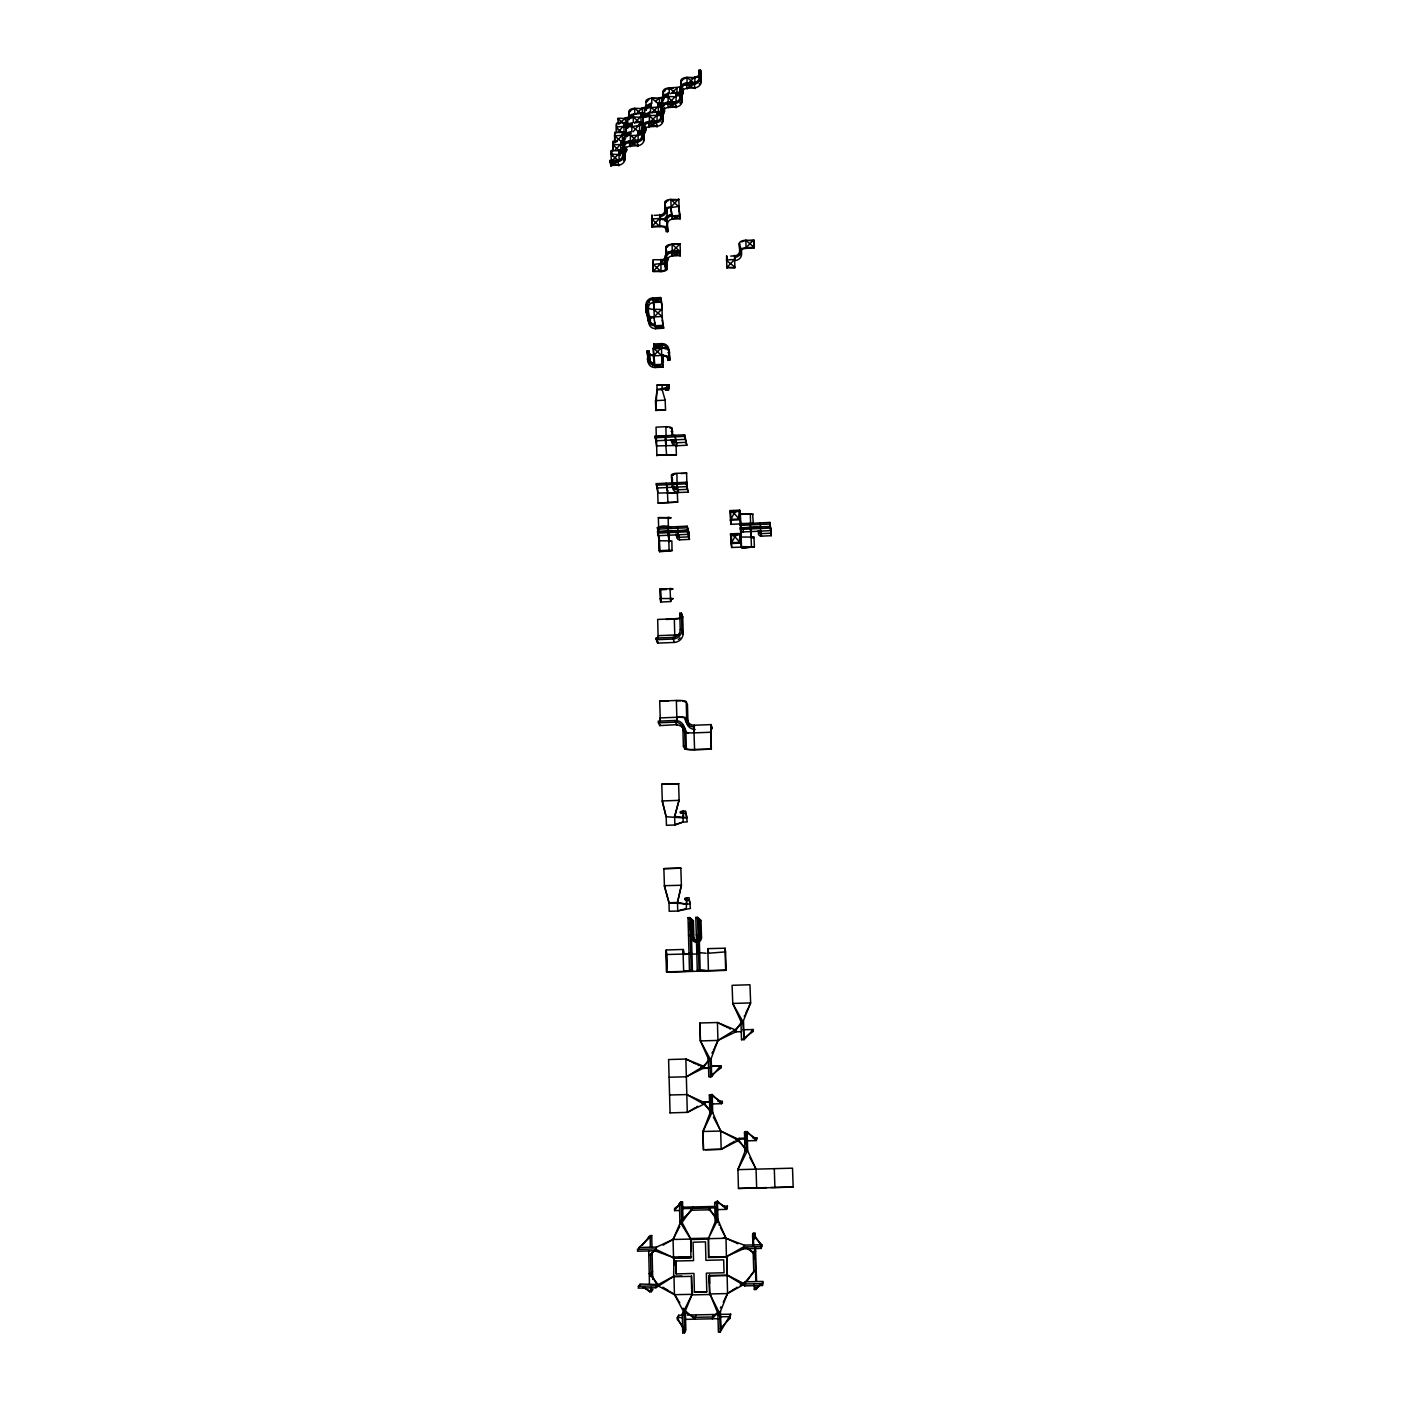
<?xml version="1.0" encoding="UTF-8"?>
<svg xmlns="http://www.w3.org/2000/svg" width="1403" height="1403" viewBox="0 0 1403 1403"><rect width="100%" height="100%" fill="white"/><g stroke="black" fill="none" stroke-linecap="round" stroke-linejoin="round"><path stroke-width="1.5" d="M622.371 135.319L622.809 133.776A6.454 5.963 -15.6 0 0 626.475 132.478M668.407 528.054L668.144 517.198L671.23 517.795L669.897 518.566M651.816 218.114L652.027 227.076L659.954 226.637A5.086 2.104 -1.3 0 1 665.46 228.461L667.039 228.373L666.846 220.92A5.086 4.753 -14.2 0 1 671.774 215.887L679.683 215.448L679.315 211.064M658.253 638.996L658.077 636.243M676.228 105.962L676.088 107.785L675.176 101.84A5.068 4.683 -13.5 0 0 680.104 96.842L680.508 93.317A6.629 6.103 -13.1 0 1 681.051 90.686M687.312 87.635L687.119 88.985L686.348 82.987L694.239 82.514A5.068 4.665 -12.8 0 0 699.15 77.533L698.922 70.238L700.5 70.15L701.254 81.286A6.612 3.227 -1.9 0 1 700.816 82.689M660.269 721.879L660.111 717.933M649.431 125.639L649.186 127.515L648.168 121.658L656.078 121.202A5.086 4.683 -14.3 0 0 661.006 116.203L661.497 112.573A6.647 6.121 -13.8 0 1 661.514 112.03A6.594 6.068 -14.2 0 1 657.393 113.661L657.042 115.572M682.104 90.669A6.577 6.05 -13.4 0 1 676.264 94.545L676.018 92.317L676.088 103.313C665.197 99.771 668.196 87.933 668.459 95.001A5.016 4.63 -13.8 0 0 663.724 98.719M676.965 721.791L676.369 700.465L659.691 701.132L660.269 718.967M658.077 639.066L658.095 636.524M741.415 248.261L741.626 253.873A6.682 6.278 -11.6 0 1 735.154 260.52L734.681 256.959L734.663 259.748M734.681 260.151L734.611 255.328L734.769 257.363A6.717 6.296 -11.6 0 0 741.258 250.699A5.121 2.052 -2.5 0 1 746.133 248.366L754.13 247.945L753.849 240.422L745.8 240.211A6.699 2.718 -2.5 0 0 739.399 243.28L740.03 253.961A5.103 4.788 -11.6 0 1 739.977 254.785M657.27 125.568L657.095 127.059L656.078 121.202M658.708 530.141L658.551 531.755M660.094 721.563L660.129 718.792M677.175 486.104L677.649 489.822L687.435 489.366L687.382 487.806M630.403 145.316L630.14 146.841L629.018 141.072L636.927 140.616A5.086 4.7 -15.1 0 0 641.872 135.6L643.451 135.512L643.275 128.129A5.086 4.7 -14.6 0 1 648.204 123.131L656.113 122.675A6.664 6.156 -14.3 0 0 662.584 116.098L662.391 108.75A5.086 4.683 -13.8 0 1 667.319 103.769L675.229 103.296A6.664 6.138 -13.5 0 0 681.683 96.754L681.472 89.424A5.068 4.665 -13.1 0 1 686.383 84.443L694.275 83.987A6.647 6.121 -12.8 0 0 700.728 77.446L701.026 74.026A6.612 3.262 -1.9 0 1 700.781 75.148M660.708 600.133L660.48 589.769L666.39 589.523M676.772 721.896L676.825 718.126M638.225 145.21L637.997 146.386L636.927 140.616M686.961 486.139L686.856 482.246L656.323 483.649L657.797 491.979M633.437 114.958L633.314 117.326M668.372 107.452L667.284 102.296L675.176 101.84M611.305 164.993L611.024 166.203L609.796 160.538L617.706 160.082A5.086 4.718 -16 0 0 622.669 155.049L623.353 151.243A6.647 6.156 -15.5 0 1 623.704 149.104M671.932 482.93L671.546 475.143A5.717 1.649 -1.5 0 1 676.79 473.249L686.698 473.249L680.841 473.53M658.13 641.802L657.867 643.258M661.97 359.624L663.093 367.095L655.026 367.498L653.307 348.102L661.427 347.681L661.778 356.011A5.209 1.806 -1.3 0 1 667.407 357.555L668.091 360.343L669.705 360.273L668.828 349.733A6.84 6.471 -15.8 0 0 661.865 343.595L653.763 344.016L654.57 348.575M619.144 164.87L618.898 165.764L617.706 160.082M670.02 251.996A6.699 2.683 -1.5 0 0 666.162 254.75L665.951 247.261A6.682 2.701 -1.5 0 1 672.072 244.21L680.034 243.771L672.072 244.21L680.367 251.926L680.034 243.771L672.283 251.716A6.699 2.683 -1.5 0 0 671.125 251.821M665.688 226.374L666.127 231.705L667.705 231.618L667.512 224.199A5.068 4.735 -14.2 0 1 672.423 219.184L679.683 215.448L679.227 209.731M649.905 362.553A5.191 4.91 -16.3 0 1 649.694 361.272L649.501 353.591L648.747 350.75L647.134 350.838L648.081 361.36A6.805 2.368 -1.3 0 0 648.975 362.325M667.056 207.714L667.214 213.256A6.629 6.191 -14.7 0 1 662.479 219.517M665.443 205.943L665.636 213.344L664.776 202.611A6.664 2.841 -1.4 0 1 670.844 199.401L678.894 199.629L672.966 199.963M650.255 316.885L650.396 322.55A5.103 4.823 -15.8 0 0 650.501 323.374M672.37 256.03L671.336 251.295L679.368 250.856L680.122 254.469M660.076 724.807L659.726 725.614L676.737 724.649M664.759 91.3L663.216 91.405L663.637 96.825L663.216 91.405A6.506 3.139 -1.4 0 1 669.161 87.88L676.895 87.424A4.981 2.42 -1.6 0 0 681.174 85.758M671.493 589.628L673.124 588.944L670.003 588.401L670.669 601.536L671.563 598.853M752.674 514.603L753.323 524.003M753.586 523.67L740.696 523.459L740.381 513.901L753.236 514.042M658.481 530.071C656.85 522.232 677.035 528.159 669.722 527.616M655.85 410.465L655.464 400.644L665.162 400.171L665.548 409.992L655.85 410.465L657.113 384.983L669.108 384.878L657.113 384.983M754.393 546.837L753.972 537.051L741.152 537.033L741.468 546.644L754.393 546.837L741.749 548.082L752.604 547.03M670.581 601.554L660.725 602.045L660.48 589.769M665.408 389.841L668.529 390.262L669.143 387.07L657.218 389.648L655.622 401.17M668.266 94.422L668.161 97.245A5.016 2.403 -1.4 0 0 666.478 97.491M666.25 951.778L666.127 954.286M686.804 485.07L686.856 482.544M661.76 784.189L678.701 783.786L661.76 784.189L662.321 801.166L666.197 816.844L666.425 825.297L674.896 824.999L674.597 816.441L687.102 817.686L685.769 813.231L683.629 813.284L682.98 822.088L674.825 824.911L682.945 822.035L687.224 821.93L685.699 811.074L683.559 811.162L682.858 817.844L666.127 816.739L662.181 800.973L679.017 800.341L674.668 816.528L679.017 800.341M623.651 160.714A6.664 2.999 -0.6 0 0 625.089 158.521L624.089 147.561A5.086 4.718 -15.5 0 1 629.035 142.545L636.962 142.089A6.682 6.173 -15.1 0 0 643.451 135.512L643.275 128.129L641.68 128.234L641.872 135.6M658.428 104.313L658.305 107.119A6.559 3.122 -1.2 0 0 661.479 106.523M710.988 726.193L710.847 731.629M725.228 948.2L708.077 948.638M659.112 535.981L659.656 551.73L672.037 550.678L671.862 540.927L658.901 540.734L659.287 550.713L670.318 550.414M694.292 726.842L694.117 733.155L694.239 725.158L694.432 726.894A9.19 9.049 -23.9 0 1 685.015 718.178A7.506 1.245 -1.5 0 0 676.947 717.249L660.252 717.915M677.474 902.392L686.067 904.286L686.926 897.797L689.066 897.727L690.451 908.442L677.684 910.985L686.19 908.583L686.979 899.937L689.136 899.884L690.329 904.146L668.968 902.69L664.285 885.696L681.402 885.258L677.526 902.462L669.038 902.743L664.426 885.837L663.865 868.65L680.823 868.054L681.402 885.258L677.474 902.392L677.754 911.038L669.178 911.266L669.038 902.743M737.943 1169.523L738.452 1188.446L793.169 1187.113L792.52 1168.173L737.855 1169.646L747.694 1150.092L747.08 1131.52L744.484 1132.431L745.081 1151.179L737.855 1169.646M710.181 1294.32L717.862 1313.454L718.406 1332.149L720.195 1332.113L719.651 1313.418L709.813 1293.952L709.304 1275.45L726.982 1275.081L744.66 1285.867L762.478 1285.481L763.039 1281.43L745.396 1281.816L743.45 1283.079M762.478 1285.481L762.495 1282.079M680.174 254.434L680.262 251.698M756.112 1289.497L756.778 1287.305L755.042 1287.34L754.358 1289.532L756.112 1289.497L760.426 1284.482M669.143 387.07L668.512 389.087L665.425 389.876M745.256 1284.201L744.66 1285.867L745.396 1281.816L756.199 1269.206M726.526 1256.457L743.485 1248.828L761.25 1248.424L761.811 1244.724L752.587 1234.973L753.288 1233.255L755.024 1233.219L755.147 1237.218M632.069 123.832L631.788 126.586A4.981 2.315 -0.8 0 0 629.737 126.919M761.18 1246.583L761.811 1244.724L744.221 1245.127L725.895 1238.27L708.269 1238.674L708.778 1257.035L726.438 1256.65L743.432 1246.969L761.18 1246.583L761.25 1248.424M754.042 537.314L751.587 538.05M683.279 949.463L666.25 949.971M747.466 1248.004L753.183 1253.107L754.919 1253.054L755.603 1251.178M720.423 1328.466L729.841 1318.469L730.682 1314.173L687.312 1315.067M653.096 261.379L653.114 270.183M730.682 1314.173L720.195 1332.113M724.965 1026.312L717.424 1022.489L717.95 1040.412L711.163 1058.546L711.672 1076.504L708.813 1076.89L708.287 1058.774L700.483 1040.921L699.851 1022.997L717.529 1022.506L735.733 1030.083L735.803 1031.854L718.055 1040.412L700.36 1040.921L699.974 1023.015M738.644 1140.429L721.195 1149.355L703.412 1149.811L703.008 1131.414L709.865 1113.351L709.339 1095.094L712.198 1094.533L721.423 1103.687L722.387 1103.126L722.335 1101.355L718.003 1101.46M774.912 1187.569L774.298 1168.629M732.647 1290.094L727.631 1293.338L719.651 1313.418L717.862 1313.454L718.389 1312.208M755.024 1233.219L754.463 1238.972M692.117 1294.39L684.033 1314.137L684.524 1332.815L682.735 1332.85L682.261 1314.173L692.117 1294.32L691.626 1275.836M691.135 1257.421L673.528 1257.807L673.072 1239.48L681.42 1219.979M743.888 1247.881L743.485 1248.828L744.502 1245.373M713.32 1314.541L712.321 1318.82L717.652 1312.471M711.97 1053.215L712.777 1051.496M713.461 1050.093L714.127 1048.672M714.811 1047.252L716.161 1044.393M716.302 1044.113L718.055 1040.412M744.239 1016.298L744.8 1015.141M745.642 1013.387L746.887 1010.791M747.168 1010.195L748.132 1008.178M748.553 1007.301L750.64 1002.935L749.956 984.766L732.103 985.309L732.752 1003.478L740.924 1021.331L741.503 1039.693L743.309 1038.886M691.521 1256.842L673.949 1257.228L673.633 1276.748L691.311 1276.362L691.802 1294.881L709.55 1294.513L710.146 1293.25M709.813 1293.952L727.543 1293.566L726.719 1256.053L726.754 1275.608L709.024 1275.993L709.55 1294.513M695.976 1314.892L694.818 1319.171L684.19 1309.788M720.388 1307.964L720.932 1306.859M723.264 1302.177L724.351 1299.967M724.632 1299.424L725.719 1297.214M726 1296.653L727.631 1293.338M706.796 1291.795L694.397 1292.058L706.796 1291.795L706.34 1273.17L724.053 1272.784L723.667 1259.859L705.919 1260.35L705.463 1241.848L693.064 1242.216L693.556 1260.613L675.878 1260.999L676.211 1273.924L693.959 1273.433L694.397 1292.058M684.524 1332.815L685.857 1330.184L685.365 1311.665L683.612 1311.7L682.261 1314.173L684.033 1314.137L685.365 1311.665M691.276 1257.228L673.668 1257.614L655.026 1250.792L637.383 1251.195L639.084 1247.477L656.569 1247.092L673.072 1239.48L675.509 1234.78M675.983 1233.868L676.895 1232.062M677.351 1231.168L678.28 1229.361M678.736 1228.467L679.806 1226.362M681.016 1223.977L693.082 1206.948M682.735 1332.85L684.085 1330.219M756.673 1188.008L756.042 1169.19L747.097 1149.531M709.024 1275.993L709.637 1274.818L709.637 1283.447M730.893 519.391L734.085 513.393L730.63 511.358L730.893 519.391L739.188 519.005L738.907 510.99L730.63 511.358M726.438 1256.65L725.982 1238.095L723.229 1232.799M731.647 542.715L734.856 536.788L731.384 534.648L731.647 542.715L739.96 542.33L739.697 534.28L731.384 534.648M691.802 1294.881L692.503 1293.636M682.98 1315.155L678.649 1315.242L677.281 1317.698L677.333 1319.521L682.507 1325.993M726.193 1257.141L708.497 1257.526L709.111 1256.457M756.042 1169.19L754.183 1165.507M717.617 1313.138L712.268 1316.979L694.766 1317.329L683.612 1311.7L674.317 1294.285M708.497 1257.526L708.603 1238.148L691.03 1238.533L690.82 1257.912L673.177 1258.298M717.898 1209.596L726.561 1209.404L727.438 1206.124L723.141 1206.229M738.452 1188.446L766.862 1187.622M715.881 1207.211L716.231 1219.312L708.375 1238.498L717.985 1219.277L717.459 1201.126L714.653 1202.617L715.197 1220.926L716.951 1220.891L716.424 1202.581L717.459 1201.126L726.561 1209.404L727.438 1206.124M669.178 1077.223L686.348 1076.785L702.938 1068.42L709.199 1058.897M677.895 533.824L678.947 537.314L688.768 536.875L688.733 535.28M741.643 1031.696L734.926 1031.801L741.538 1021.822M611.006 164.502L609.796 160.538M676.211 1273.924L675.965 1260.911M673.633 1276.748L674.405 1275.573M747.799 1280.15L748.448 1279.185M748.711 1278.799L753.762 1271.293L753.183 1253.107M657.463 1285.516L655.885 1287.744L638.19 1288.112L639.873 1284.061L658.744 1284.517M710.304 1208.316L709.216 1209.807L691.907 1210.21L682.595 1218.874M649.624 1291.742L651.238 1289.532L652.956 1289.48L651.36 1291.707L649.624 1291.742L643.854 1287.2M653.921 1250.739L650.536 1255.369L651.027 1276.537M655.902 1248.004L656.569 1247.092L655.026 1250.792M716.196 1217.33L709.216 1209.807L710.251 1206.545M616.619 124.849L616.548 132.934M746.308 1140.849L756.235 1140.586L756.866 1137.851L752.92 1137.956M681.823 1276.046L673.984 1276.221L655.885 1287.744L657.411 1283.692L649.221 1273.556L650.957 1273.503L652.553 1271.451M642.328 1245.162L650.01 1235.622L651.729 1235.569L651.992 1247.513M745.887 1150.144L745.081 1151.179L746.905 1151.126L746.291 1132.379L747.08 1131.52L756.235 1140.586L756.866 1137.851M682.998 1220.084L679.894 1221.75L679.438 1203.458L680.788 1202.003L682.542 1201.968L682.998 1220.084L679.894 1221.75L690.662 1239.077L690.977 1251.301M745.73 1036.905L753.341 1031.345L753.271 1029.556L744.116 1039.641L741.503 1039.693M651.729 1235.569L639.084 1247.477M690.785 1238.902L681.665 1221.715L681.192 1203.423L682.542 1201.968L674.545 1208.825L674.597 1210.631L678.929 1210.526M738.785 1140.586L720.651 1131.028L702.903 1131.502L703.517 1149.706M674.545 1208.825L675.93 1207.352L674.597 1210.631L680.788 1202.003L680.876 1205.019M745.624 1148.11L738.364 1141.06L739.153 1138.324L745.046 1138.166M726.842 267.499L734.593 259.52L734.926 267.692L726.842 267.499L734.926 267.692M730.735 256.083L734.716 255.855A5.121 4.805 -11.6 0 0 739.662 250.786A6.717 2.701 -2.5 0 1 746.063 247.735L753.797 239.773L754.13 247.945M665.583 348.733A5.191 4.91 -15.8 0 0 662.602 347.997L653.798 345.559L661.9 345.138A5.209 4.928 -15.8 0 1 667.214 349.821L668.828 349.733L669.038 357.467A6.84 2.385 -1.3 0 0 661.637 355.45L653.307 348.102L653.5 355.853L661.427 347.681A6.84 2.403 -1.3 0 1 668.828 349.733L669.705 360.273L669.512 352.574A6.805 6.436 -15.8 0 0 668.512 349.382M661.9 307.099L662.093 308.906L654.166 316.903L654.359 318.814M617.653 132.741L624.423 124.92A6.384 5.893 -15.5 0 0 628.035 123.639M636.068 114.117L642.241 107.873A4.893 2.332 -0.9 0 0 646.011 106.663M634.577 122.868L640.838 116.537A4.946 2.332 -0.9 0 0 644.643 115.327M655.657 101.542L659.392 97.754A4.928 2.385 -1.2 0 0 663.882 95.106M614.216 150.893L620.564 144.474A5.016 2.297 -0.6 0 0 625.001 141.913A6.577 6.086 -15.4 0 1 625.019 141.387M633.069 131.812L639.908 123.815A6.524 6.015 -14.9 0 0 643.135 122.815M651.869 112.784L658.165 106.382A4.998 2.385 -1.2 0 0 662.707 103.734A6.559 6.05 -13.8 0 1 662.882 102.156M670.616 93.791L677.018 88.161M612.445 160.293L618.863 153.804A5.068 2.297 -0.6 0 0 623.353 151.243L624.931 151.138A5.068 4.7 -15.5 0 1 629.859 146.14L636.962 142.089M631.508 140.966L637.909 134.495A5.068 2.35 -0.9 0 0 641.82 133.267M688.435 83.303L694.783 76.867A5.033 2.473 -1.9 0 0 699.378 74.762M619.319 123.973L625.44 117.799A4.84 2.28 -0.6 0 0 629.158 116.607M729.683 1144.111L721.195 1149.355L720.651 1131.028L712.724 1112.632L712.198 1094.533L709.339 1095.094M741.486 1023.471L734.874 1029.995L717.95 1040.412M742.853 1022.121L750.64 1002.935L732.664 1003.443L742.731 1021.279L744.116 1039.641L743.537 1021.454L741.749 1021.507M707.778 1061.861L702.885 1066.648L686.488 1076.75M708.305 1061.352L709.199 1060.458M710.637 1059.055L708.287 1058.774L709.409 1058.599M654.394 1250.757L648.817 1255.422L652.132 1253.493L652.728 1279.466M710.584 1076.013L713.04 1073.979M713.355 1073.716L721.335 1067.683L721.282 1065.929L710.497 1066.227M720.651 1131.028L738.294 1139.218L746.238 1139.008M720.388 1311.139L721.195 1329.483M761.461 1284.464L754.358 1289.532L754.165 1283.447M703.008 1131.414L711.637 1113.298L710.444 1094.586L710.619 1100.618M733.208 1289.725L734.874 1288.655M735.979 1287.919L737.084 1287.2M740.135 1285.218L741.24 1284.499M730.244 1143.778L731.91 1142.744M733.032 1142.06L734.137 1141.376M735.803 1140.358L739.153 1138.324L739.206 1140.13M710.953 1112.684L709.865 1113.351L712.724 1112.632L712.04 1111.965M704.025 1066.403L702.885 1066.648L702.938 1068.42L704.078 1068.174L704.025 1066.403L685.874 1059.055L687.295 1112.404L690.469 1110.527M691.013 1110.194L692.942 1109.036M693.766 1108.545L695.151 1107.721M696.519 1106.897L697.624 1106.248M702.289 1103.459L705.025 1101.811L711.514 1101.636M679.227 96.158A6.629 3.192 -1.5 0 0 682.068 93.229A5.051 4.647 -13.1 0 1 686.979 88.266L694.275 83.987L694.239 82.514M662.865 113.573A6.629 3.139 -1.2 0 0 663.075 112.486A5.068 4.665 -13.8 0 1 667.986 107.505L675.229 103.296M663.075 1245.162L664.373 1244.408M665.408 1243.812L667.232 1242.76M668.003 1242.304L669.827 1241.252M670.353 1240.954L673.212 1239.287M656.113 122.675L648.94 126.796A5.068 4.683 -14.6 0 0 644.03 131.794A6.647 3.069 -0.9 0 1 643.188 133.601M610.691 164.063L610.726 165.536L617.741 161.573A6.682 6.191 -16 0 0 624.247 154.961L624.089 147.561L622.511 147.666L623.511 158.609L622.511 147.666A6.682 6.191 -15.5 0 1 629.018 141.072M712.671 1103.933L721.423 1103.687L722.335 1101.355M727.543 1293.566L744.046 1284.429M674.124 1276.011L655.832 1285.885L638.137 1286.27M657.218 389.648L662.146 389.666L669.161 387.193L669.073 384.738M687.295 1112.404L705.078 1103.582L703.955 1104.161L686.821 1094.568L669.634 1094.989M752.271 537.437L751.289 537.63M669.441 518.11L668.494 518.286M686.821 1094.568L703.903 1102.372L705.025 1101.811M662.339 317.955L662.181 316.482L654.166 316.903A5.156 1.912 -1.2 0 1 648.554 315.272L648.361 307.66A5.156 4.858 -15.8 0 1 653.377 302.522L660.708 299.067L660.655 297.541L652.605 297.962A6.805 6.401 -15.8 0 0 645.994 304.749L646.187 312.395L648.817 322.62A6.699 6.331 -15.8 0 0 655.657 328.635L663.601 328.232L663.566 326.706M670.301 550.713L659.498 551.326M690.241 953.409L691.96 953.356L688.978 952.655M654.464 320.621L655.657 328.635L662.918 325.338L662.426 319.761M690.539 1061.334L686.014 1059.037L668.6 1059.546L670.073 1112.807M661.865 343.595L661.9 345.138L654.535 348.4L662.672 348.382M662.356 362.763L662.391 364.306L655.026 367.498A6.805 6.454 -16.3 0 1 648.081 361.36L647.765 357.853M734.839 535.981L739.697 534.28M734.067 512.586L738.907 510.99M692.433 970.841L685.348 971.297M684.822 898.394L686.926 897.797L684.857 899.481L686.996 899.954L684.839 899.463M689.294 918.719L691.013 918.667L692.433 970.788L685.629 971.279M721.282 1065.929L711.584 1066.403M689.399 953.619L684.874 953.917M689.68 953.742L683.594 954.058M672.318 93.317L676.228 93.089A5.016 4.612 -13.4 0 0 681.086 88.161L680.876 80.936A6.577 3.209 -1.8 0 1 686.944 77.34L694.888 77.639A6.612 3.262 -1.9 0 0 698.115 77.007M690.977 77.866L694.888 77.639M686.979 88.266L694.836 87.793A6.629 6.103 -12.8 0 0 701.254 81.286L700.728 77.446L699.15 77.533L698.922 70.238L699.308 75.815M670.88 599.379L673.37 598.572L660.357 598.52M666.863 89.09A4.963 2.403 -1.4 0 1 669.284 88.635L673.159 88.407M667.986 107.505L675.86 107.049A6.629 6.121 -13.5 0 0 682.279 100.525L681.683 96.754L680.104 96.842L679.894 89.529L681.472 89.424L682.279 100.525A6.629 3.174 -1.5 0 1 681.069 102.629M646.081 108.224A6.454 3.069 -1.1 0 0 646.081 108.75L645.906 101.647A6.436 3.087 -1.1 0 1 651.729 98.21L659.533 98.491A6.471 3.122 -1.2 0 0 661.69 98.175M659.533 98.491L651.729 98.21L659.585 104.874L659.392 97.754M663.584 99.929L662.023 100.016L662.181 105.453M645.906 101.647L647.432 101.56A4.91 2.35 -1.1 0 1 647.484 100.946M680.718 100.613L682.279 100.525L682.068 93.229L680.508 93.317A5.051 2.438 -1.5 0 1 675.878 96.035L668.231 103.769L668.038 96.491L676 96.772M629.123 118.729L628.965 111.696A6.384 3.016 -0.8 0 1 634.665 108.312L642.381 108.592A6.419 3.052 -0.9 0 0 645.924 107.838M648.905 125.341L648.94 126.796L656.814 126.34A6.647 6.138 -14.3 0 0 663.268 119.799L662.584 116.098L661.006 116.203L660.813 108.855L662.391 108.75L663.268 119.799A6.647 3.122 -1.2 0 1 662.9 121.149M644.538 114.011A6.454 5.945 -14.8 0 1 641.346 115.011L640.978 117.256L633.174 116.993A6.454 3.034 -0.8 0 0 627.404 120.377L627.562 127.498L627.404 120.377A6.454 5.945 -15.1 0 1 633.682 114.029L641.311 113.59A4.91 4.525 -14.8 0 0 644.731 112.047M643.258 124.621L643.135 119.167A6.594 3.104 -1.1 0 1 649.08 115.695L656.92 115.239A5.051 2.385 -1.2 0 0 661.497 112.573L660.813 108.855A6.664 6.156 -13.8 0 1 667.284 102.296L670.125 103.401M629.088 117.747A6.349 2.999 -0.6 0 1 625.598 118.501L617.934 118.238L618.214 124.165M634.086 122.727L639.891 122.377A4.963 4.577 -14.9 0 0 643.346 120.833M616.373 132.233L616.268 126.919L623.844 126.48A4.893 2.28 -0.6 0 0 627.79 125.113M644.065 130.058L645.608 129.97L645.52 126.34M618.951 132.566L622.774 132.338A4.91 4.542 -15.6 0 0 626.492 130.497M622.809 133.776L622.494 131.654L622.213 135.372L614.707 142.983L614.549 135.828L622.213 135.372A4.946 2.297 -0.6 0 0 626.492 133.618M625.738 138.266L624.177 138.353L624.335 145.649L624.177 138.353A6.612 6.103 -15.4 0 1 630.596 131.847L630.228 142.264A6.612 3.016 -0.8 0 0 629.105 142.387M642.627 139.23L644.205 139.125L644.03 131.794M612.918 150.367L613.006 141.212L617.267 141.598M613.093 151.068L612.795 144.93L620.564 144.474L621.161 142.825A6.524 6.033 -15.7 0 0 624.861 141.51M643.275 128.129L644.205 139.125A6.647 6.156 -15.1 0 1 637.734 145.684L629.859 146.14L629.824 144.667M615.531 150.84L619.442 150.612A5.033 4.647 -15.8 0 0 623.721 148.034M611.305 160.468L611.006 154.242L619.021 154.505A6.647 3.016 -0.6 0 0 620.705 154.312M622.669 155.049L624.247 154.961M617.741 161.573L609.831 162.011L618.6 165.098A6.664 6.173 -16 0 0 625.089 158.521L624.931 151.138A6.647 3.016 -0.6 0 1 623.107 153.576M610.726 165.536L618.6 165.098M654.114 215.378L660.041 215.045A5.068 4.735 -14.7 0 0 664.969 210.012L664.776 202.611L666.355 202.523M679.227 211.081L678.982 206.399L671.178 207.504A5.068 2.157 -1.4 0 0 666.548 209.924L664.969 210.012A6.664 2.824 -1.4 0 1 671.055 206.837L678.771 198.963L679.105 207.065L670.844 199.401L671.213 208.363M652.027 227.076L651.693 218.956L659.62 218.517A6.664 2.788 -1.3 0 1 666.846 220.92L667.705 231.618L666.846 220.92L665.268 221.008A5.086 2.122 -1.3 0 0 664.373 219.99M671.371 211.064L672.423 219.184L680.297 218.745L680.245 217.272M667.039 228.373A6.664 2.753 -1.3 0 0 659.813 225.988L651.869 226.409L659.62 218.517L659.813 214.449L660.76 219.833M749.868 240.632L753.849 240.422M666.162 254.75L665.951 247.261L667.547 247.174M746.063 247.735L754.06 247.296L745.8 240.211L746.133 248.366M665.741 256.802A5.103 4.77 -15 0 1 661.199 259.818L653.026 259.713L652.816 261.484L653.009 271.445L660.988 271.025A5.138 2.017 -1.3 0 0 665.653 268.745L664.776 258.012L666.372 257.924A5.156 4.84 -14.5 0 1 671.388 252.803L679.403 252.365L680.262 256.048L680.245 251.277L672.283 251.716L672.072 244.21M741.258 250.699L739.662 250.786L739.399 243.28L740.03 253.961L739.767 246.49M679.999 254.066L680.034 255.574L672.037 255.995A5.138 4.823 -14.5 0 0 667.056 261.098A6.734 2.683 -1.3 0 1 665.496 263.08M666.828 257.906L668.407 257.819A6.664 6.243 -15 0 1 665.724 263.098M652.974 264.536L660.795 263.483A5.138 2.034 -1.3 0 0 665.46 261.186L667.056 261.098L667.249 268.657A6.752 2.648 -1.3 0 1 661.129 271.638L653.009 271.445L660.795 263.483L660.971 259.292L661.935 264.448A6.664 6.243 -15 0 0 664.198 263.939M734.593 259.52L726.596 259.941L726.929 268.131M671.336 251.295A6.769 6.349 -14.5 0 0 664.776 258.012L665.653 268.745L667.249 268.657L666.372 257.924L667.249 268.657M661.953 308.011L662.111 309.467L653.973 309.291A5.156 1.929 -1.2 0 1 648.361 307.66L646.765 307.748L646.187 312.395L647.8 312.308L647.607 304.661L648.554 315.272L646.958 315.359L645.994 304.749L647.607 304.661A5.174 4.875 -15.8 0 1 652.641 299.488L660.708 299.067L661.725 304.469M652.605 297.962L653.377 302.522L661.409 302.101L660.655 297.541M653.956 308.87L654.307 317.499A5.138 1.894 -1.2 0 0 649.659 319.638L648.063 319.709L647.976 315.921M653.447 348.681L661.567 348.26A5.209 1.841 -1.3 0 1 665.373 348.61M667.898 352.644L669.512 352.574M653.5 355.853L661.637 355.45L661.83 357.362M654.254 363.167A5.209 4.928 -16.3 0 1 648.94 358.484L647.309 358.572A6.84 6.471 -16.3 0 0 654.289 364.727L663.093 367.095L661.935 359.186M667.407 357.555L669.038 357.467M662.391 364.306L654.289 364.727L653.78 359.15M655.71 409.957L665.548 409.992M667.144 436.052A5.7 1.754 -1.4 0 0 666.022 436.07L656.271 436.526L656.043 427.178L665.776 426.705A5.7 1.789 -1.4 0 1 671.932 428.196L672.809 434.912M671.09 431.265L672.703 431.195M656.657 446.4L655.131 436.21L684.594 434.79L686.821 445.26L676.912 445.733A5.665 5.419 -16 0 1 675.597 445.593M655.166 437.771L684.629 436.368L686.821 445.26M671.143 439.841L672.966 440.489M671.125 439.876A5.7 5.437 -16 0 0 676.141 442.804L686.102 442.331L686.049 440.77M656.516 445.908L676.158 445.47M670.599 599.011L670.266 598.239M676.404 454.87L656.744 455.309L676.404 454.87L676.018 444.979M673.177 475.073L671.546 475.143L671.756 482.702M656.358 485.228L685.962 483.842L685.927 482.264L688.154 492.102L678.421 492.541A5.682 5.472 -16.6 0 1 672.598 487.332L672.405 486.648M687.435 489.366L686.698 486.631L657.235 487.998L656.323 483.649M677.298 492.172L677.702 502.116L658.077 503.028L657.709 493.084L677.439 492.628L667.635 493.084L667.512 490.401M741.293 534.631L739.714 510.148L729.77 510.604L730.91 524.336L770.072 522.425L770.282 528.054L740.363 529.405L740.31 527.809L770.212 526.458L771.212 535.7L761.373 536.156A2.876 2.771 -10.3 0 1 758.567 532.491M734.4 511.464L734.663 513.13M734.085 513.393L739.188 519.005M658.708 527.826L658.323 517.654L669.459 517.777M668.284 517.637L658.323 517.654M740.451 514.34L751.447 514.024M738.557 515.638L740.205 515.55L739.96 514.182L740.328 518.759M730.086 520.215L740.047 519.776L740.731 525.704L740.696 523.459M658.393 531.842L657.411 527.528L687.154 526.195L689.364 535.42L687.154 526.195M657.463 529.141L687.207 527.791M771.212 535.7L770.124 524.038L740.223 525.388L740.17 523.793L740.714 528.107L740.819 525.739L740.696 527.984L760.514 527.09L760.093 522.881M658.831 539.12L657.516 531.544L687.277 530.194L689.487 539.383L679.701 539.822A2.859 2.771 -17.5 0 1 676.947 536.174M766.476 526.809L770.44 526.634M657.551 533.158L687.312 531.807L689.487 539.383M752.587 546.732L731.664 547.486L730.542 533.877L740.503 533.438L741.222 537.454M734.839 534.929L735.435 536.525L735.172 534.929M758.041 530.965A2.876 2.788 -10.4 0 0 761.022 533.631L770.896 533.193L770.843 531.597M734.856 536.788L739.96 542.33M739.346 538.84L740.994 538.77L740.749 537.454L741.1 541.979L739.451 542.049M730.84 543.557L740.819 543.101L741.556 547.047M660.497 598.888L660.111 588.839L670.143 588.786M666.197 588.962L660.111 588.839M657.761 643.293L656.095 638.102L672.879 637.4A7.576 7.383 -21.2 0 0 680.227 629.666L679.789 613.234L681.455 613.164L682.735 616.759L683.191 633.069A9.19 1.912 -1.5 0 1 682.507 633.963M679.736 634.314A7.506 1.561 -1.5 0 1 674.633 634.98L658.077 635.682L657.674 619.442L674.212 618.741A7.506 1.631 -1.5 0 0 681.069 616.829L679.789 613.234M666.074 619.442L674.334 619.091A9.172 1.982 -1.5 0 0 679.806 618.442M680.227 629.666L681.911 629.596L683.191 633.069A9.19 8.962 -21.2 0 1 674.264 642.434L657.621 643.118L656.095 638.102M656.13 639.733L672.914 639.049A9.26 9.032 -21.2 0 0 681.911 629.596L681.455 613.164M668.179 701.097L659.691 701.132M685.05 954.005L665.987 954.531L666.425 971.893L683.682 971.42L683.086 953.742M668.389 526.739L669.722 527.3M668.722 539.331L669.143 550.274M668.74 539.804L670.073 540.839M710.847 731.928L711.005 724.509L712.128 728.876L711.058 724.597L694.38 725.246A7.524 7.401 -23.9 0 1 686.681 718.126L685.015 718.178L686.26 720.879A9.102 8.962 -23.9 0 0 695.239 729.525M658.182 722.826L675.106 722.177A7.646 7.541 -28.1 0 1 682.928 729.42L683.384 746.256L684.664 748.764A9.295 1.385 -1.6 0 0 694.59 749.763L711.356 749.132L694.467 749.518A7.611 1.14 -1.6 0 1 686.348 748.693L685.892 732.015L684.629 729.367A9.347 9.207 -28.1 0 0 675.071 720.493L658.147 721.16L659.673 725.526L659.656 723.913M686.26 720.879L687.908 720.809A7.453 7.331 -23.9 0 0 689.101 724.614M682.472 725.176A9.277 9.137 -28.2 0 1 685.892 732.015A7.594 1.193 -1.6 0 0 693.994 732.892L710.76 732.243L711.356 749.132M683.384 746.256L685.085 746.186L686.348 748.693L684.664 748.764M685.857 971.332L683.857 971.35M685.506 971.35L684.155 971.332M670.406 598.45L671.563 598.555M680.35 812.74L683.629 813.284M682.823 817.791L687.084 817.633M680.946 868.211L663.865 868.65M690.714 970.841L689.469 970.245L688.031 917.667L689.767 917.597L693.433 920.719L693.906 937.748A2.981 2.946 -80.7 0 0 696.625 940.641M708.164 970.648L697.273 969.999L695.818 917.404L697.537 917.352L701.009 920.473L701.5 937.502A4.7 4.647 -80.7 0 1 697.94 942.22M690.539 919.754L692.223 919.702L692.696 936.871A3.016 2.981 -80.3 0 0 696.537 939.659M698.168 919.509L699.869 919.456L700.36 936.625A4.735 4.683 -80.3 0 1 697.922 940.922M693.433 920.719L691.749 920.789L688.031 917.667M699.325 920.526L701.009 920.473M696.309 934.872L701.5 937.502M699.203 935.731L697.484 935.783L700.36 936.625M692.696 936.871L690.995 936.923A4.735 4.683 -80.3 0 0 696.537 941.431M683.208 953.444L683.419 951.269L683.805 954.391L698.22 953.935M689.469 970.245L692.433 970.788M697.273 969.999L705.428 970.648M698.466 970.595L700.185 970.543L698.712 918.404M707.919 952.953L708.427 970.578L725.702 970.104L725.07 952.163M666.372 951.813L667.074 972.156L726.123 970.367L725.579 952.567M742.731 1029.767L753.271 1029.556M708.392 1068.051L703.517 1067.893M702.938 1068.42L709.462 1068.244M709.918 1076.557L711.672 1076.504L720.3 1066.157L720.353 1067.946M710.655 1110.632L703.955 1104.161L703.903 1102.372L710.444 1102.197M669.933 1112.877L687.417 1112.351M744.484 1132.431L746.291 1132.379M705.499 1149.653L721.3 1149.25M770.913 1187.534L793.204 1186.991M679.438 1203.458L681.192 1203.423M714.653 1202.617L716.424 1202.581M682.367 1207.194L714.548 1206.44M683.191 1208.632L715.67 1207.86M648.396 1237.341L650.133 1237.306L650.361 1247.355M723.054 1238.165L725.982 1238.095L734.856 1242.392M673.072 1239.48L690.662 1239.077M690.346 1239.515L707.989 1239.13M637.348 1249.354L654.973 1248.951L673.528 1257.807M753.762 1271.293L755.515 1271.258M762.408 1283.622L744.607 1284.008L727.087 1274.871M706.112 953.251L696.782 952.409L697.975 953.163L697.729 944.482M657.989 1285.814L674.44 1294.688L692.117 1294.32M681.648 1317.592L677.281 1317.698L683.98 1330.009M721.019 1316.803L729.788 1316.628L729.841 1318.469M686.067 1319.346L718.88 1318.68M700.36 1040.921L710.058 1058.721L710.584 1076.838M751.306 536.998L752.254 537.139M735.733 1030.083L734.926 1031.801M683.647 813.302L681.42 812.723L681.384 811.653L683.559 811.162L680.315 811.688L680.35 812.758M652.641 299.488L661.409 302.101M671.388 252.803L680.034 255.574M629.035 142.545L637.734 145.684M648.204 123.131L656.814 126.34L656.779 124.885M651.045 122.727L648.168 121.658A6.682 6.173 -14.6 0 0 641.68 128.234M667.319 103.769L675.86 107.049L675.808 105.576M686.383 84.443L695.011 88.582M735.996 1242.953L737.715 1243.777M691.1 1061.615L693.363 1062.755M693.643 1062.895L696.186 1064.175M697.87 1065.035L699.01 1065.614M700.693 1066.455L701.833 1067.034M666.635 954.864L667.109 967.895M642.609 1287.27L651.36 1291.707L651.255 1287.147M726.105 1026.891L727.526 1027.627M728.964 1028.364L730.384 1029.083M734.365 1031.135L735.803 1031.854M746.133 1248.004L754.919 1253.054M717.582 1202.283L726.508 1207.597M663.023 1287.2L664.373 1288.042M665.443 1288.726L667.056 1289.725M667.582 1290.059L668.652 1290.742M669.74 1291.409L671.353 1292.426M672.16 1292.935L674.054 1294.11M749.395 1134.273L745.291 1131.572L745.677 1143.954M749.904 1134.606L756.182 1138.745M711.987 1095.62L721.352 1101.899M708.041 953.268L725.053 951.918M689.767 936.029L688.505 935.135L693.906 937.748M640.487 1284.552L639.908 1285.902M687.102 82.777L686.944 77.34L693.661 82.987M669.301 93.264L669.161 87.88L675.79 93.492M657.042 112.468L650.413 106.838L650.589 103.156L650.904 105.33A4.963 4.577 -14.4 0 0 646.345 108.627M645.117 117.08A5.033 4.63 -14.5 0 1 649.571 114.117L649.291 111.942L649.08 115.695L655.762 121.395M634.787 113.608L634.665 108.312L641.118 113.818M639.698 122.57L633.174 116.993L633.682 114.029M624.317 123.692L618.092 118.939M636.752 140.668L630.07 134.951A6.612 3.034 -0.8 0 0 624.177 138.353L624.668 143.79M627.772 121.991A4.858 4.49 -15.5 0 1 624.388 123.517C612.795 119.202 614.654 128.567 622.722 132.461M674.299 642.504L672.879 637.4M614.83 141.896L614.795 132.11L614.549 135.828L622.388 142.545L622.388 136.091M612.795 144.93L619.407 150.595M612.532 156.049L611.322 150.384L611.006 154.242L619.021 161.152L619.144 149.928L620.319 155.61M734.856 267.079L726.684 260.59L726.614 255.749L727.228 260.94L727.175 259.45M652.185 216.974L651.904 214.887L651.693 218.956L659.954 226.637M652.816 263.904L661.129 271.638M695.818 917.404L697.01 918.474M717.564 1218.821L725.895 1238.27M672.125 550.502L659.287 550.713M658.445 104.313L658.621 104.874A6.506 5.998 -14.1 0 0 662.76 103.226M682.893 1326.484L683.962 1327.834M738.294 1139.218L745.642 1149.794M703.903 1102.372L710.619 1112.193M760.935 1245.092L754.323 1234.938L752.587 1234.973L752.92 1245.04M761.163 1245.461L761.882 1246.548M709.164 1208.018L716.231 1219.312M674.58 1294.46L676.947 1298.231M677.123 1298.494L678.298 1300.388M678.806 1301.195L679.806 1302.808M683.191 1308.175L684.033 1309.525M749.868 1157.51L750.991 1159.58M751.306 1160.176L752.429 1162.245M752.745 1162.841L754.025 1165.209M650.957 1273.503L656.832 1284.394M713.39 1117.226L714.32 1118.928M714.776 1119.787L715.846 1121.786M716.302 1122.646L717.371 1124.645M717.67 1125.224L718.757 1127.223M719.055 1127.802L720.756 1130.958M717.599 1221.943L718.055 1222.82M718.967 1224.573L719.423 1225.45M720.476 1227.502L721.703 1229.852M721.861 1230.15L723.071 1232.5M668.231 531.351L667.319 527.09M684.208 732.068L682.928 729.42L684.629 729.367L685.085 746.186M694.59 749.763L693.994 732.892M682.612 701.009A7.506 1.298 -1.5 0 1 684.576 701.746L686.225 701.675L686.681 718.126L687.908 720.809L687.452 704.516L686.225 701.675A9.172 1.596 -1.5 0 0 676.369 700.465L676.509 700.763A7.506 1.298 -1.5 0 1 680.508 700.798M674.334 619.091L674.773 635.331A9.19 1.912 -1.5 0 0 678.193 635.033M660.673 601.94L660.357 598.66M657.516 531.544L658.708 535.858M657.411 527.528L658.34 531.702L687.944 530.369L687.891 528.756M658.077 503.028L677.702 502.116M668.652 538.208L667.425 531.088M686.663 485.087L686.698 486.631M667.881 502.572L667.495 492.628M679.701 539.822L677.351 530.65M678.07 530.808L677.246 526.634M666.741 387.316C667.284 393.384 666.548 387.702 666.671 385.001M667.39 490.401L666.179 483.176M655.131 436.21L656.043 440.77L685.365 439.367L685.33 437.789M662.076 389.403L665.162 400.171M666.653 455.326L664.952 435.737M677.053 483.298L676.912 473.723M666.267 445.452L666.25 440.314M677.14 445.733L674.773 435.263M686.856 482.246L686.576 472.793M662.023 385.018L662.146 389.666M621.161 142.825L620.845 140.686L620.687 149.928M653.763 344.016L654.499 346.857M647.502 310.677L646.765 307.748L646.958 315.359M650.904 105.33L650.554 107.189M611.006 154.242L611.62 151.068M663.373 362.395L663.163 354.713M661.9 345.138L662.602 347.997M654.114 309.888L662.181 316.482L662.374 318.849M626.001 136.652A5.033 4.647 -15.4 0 1 630.631 133.303L630.228 135.267M620.722 145.193L620.722 145.193A6.577 3.016 -0.6 0 0 623.423 144.755M662.882 323.812L663.601 328.232L654.938 325.742A6.734 6.349 -15.8 0 1 648.063 319.709L648.344 317.394L648.817 322.62L648.677 316.955M750.623 527.633L750.131 523.337M641.715 131.847A6.594 6.086 -15 0 1 638.453 132.847L638.155 130.672L638.084 141.826M638.453 132.847L638.067 135.214A6.647 3.069 -0.9 0 0 641.732 134.442M624.002 127.182L624.107 122.815L624.423 124.92M631.753 131.286L632.157 122.833A6.524 6.033 -15.2 0 0 625.808 129.251L626.615 132.829M662.497 320.638L662.918 325.338L654.938 325.742L654.57 321.883M630.228 135.67L638.067 135.214M668.319 533.859L668.775 538.015M664.198 263.571A6.734 2.683 -1.3 0 1 660.936 264.115L660.988 271.025M653.377 302.522L653.71 304.889M631.788 126.586L639.382 125.411A4.998 2.332 -0.9 0 0 643.258 124.183M633.314 117.712L633.297 122.342M649.571 114.117L649.256 122.99L656.92 115.239L657.113 111.468L657.393 113.661M664.776 258.012L665.653 268.745M639.54 126.13L639.628 121.675L639.908 123.815M663.461 219.605A5.086 2.122 -1.3 0 0 659.761 219.184L659.813 225.988M661.357 300.575L661.76 304.872M643.451 135.512L644.205 139.125A6.647 3.052 -0.9 0 1 643.381 140.931M644.871 126.34L645.608 129.97A6.577 3.052 -0.9 0 1 644.784 131.759M730.542 533.877L731.664 547.486M658.621 104.874L658.358 102.7L658.358 113.608M650.571 107.575L658.305 107.119M657.06 115.975L657.06 120.711M679.631 213.957L680.297 218.745L671.774 215.887L671.406 211.502M740.31 527.809L741.152 537.033M676.264 94.545L675.983 96M668.161 97.245L668.038 96.491A6.577 3.157 -1.4 0 0 662.023 100.016L662.462 105.506L662.023 100.016A6.594 6.068 -13.8 0 1 668.424 93.545M759.707 531.018L761.022 533.631M660.603 600.186L660.515 599.397M751.447 546.609L750.815 531.211M656.148 439.876L656.411 442.085M679.894 89.529L680.665 98.789L679.894 89.529A6.664 6.138 -13.1 0 1 686.348 82.987M750.324 513.884L750.605 524.056M694.275 83.987L694.836 87.793M657.428 487.595L657.656 491.822M653.552 302.241L653.78 305.731M665.969 439.805L666.162 441.612L665.916 427.213A4.069 1.263 -1.4 0 1 667.337 427.213M658.779 536.577L658.849 539.278M639.54 125.744L639.558 132.636L631.631 125.867A6.524 3.034 -0.8 0 0 625.808 129.251L626.299 134.635M624.089 147.561L625.089 158.521M622.511 147.666L623.511 158.609M647.607 304.661L648.554 315.272M628.965 111.696L629.281 115.221M647.134 350.838L647.449 354.363M667.793 356.853L668.091 360.343L667.986 356.502M645.31 126.34L645.608 129.97A6.577 6.068 -15 0 1 643.398 134.776M653.816 304.644L654.044 308.151M664.776 202.611L665.636 213.344M665.951 247.261L666.39 252.593M661.83 304.223L661.848 306.187M660.813 108.855L661.55 118.062M661.865 304.784L661.813 305.749M680.876 80.936L681.156 84.601M671.3 211.52L671.125 208.556M653.903 305.784L654.026 307.555M701.254 81.286L700.5 70.15L700.728 77.446M662.374 320.603L662.409 319.305M661.83 359.606L661.865 358.274M667.407 490.559L667.056 486.104L667.056 487.542M667.512 490.191L667.582 491.751M654.324 320.428L654.184 317.464M661.795 359.028L661.69 357.204M671.213 210.345L671.143 209.152M741.065 533.894L740.766 530.369L740.837 532.07L770.598 530.632L770.528 529.036M653.623 358.835L653.517 356.432M751.043 536.279L750.272 527.353M661.988 306.538L662.058 307.731M658.972 539.12L659.042 540.699M679.175 208.837L678.999 206.96M725.474 952.216L725.333 950.305L725.474 952.514M708.392 952.742L708.234 950.778L708.392 952.9M683.664 953.689L683.401 949.585L683.086 953.251M771.001 530.159L771.071 531.737M770.703 527.616L770.756 529.194M770.072 522.425L770.124 524.038M761.32 534.561L761.373 536.156L760.251 526.897M667.477 491.997L667.635 493.084M661.813 356.906L661.778 356.011M653.938 308.414L654.096 309.326M666.635 954.549L666.215 950.006L666.127 954.443M751.026 530.316L751.219 536.121M743.257 530.264L743.309 531.86M739.714 510.148L740.047 519.776M740.503 533.438L740.819 543.101M726.736 256.293L726.666 260.169M752.569 1029.469L752.622 1031.275M755.48 1247.197L756.585 1281.272M754.726 1247.021L755.849 1281.395M730.77 520.513L730.91 524.336M753.288 1233.255L753.674 1245.233M753.867 1251.23L754.13 1259.228M745.396 1281.816L745.449 1283.657M694.783 76.867L694.994 84.127M710.76 732.243L711.251 748.886M718.932 1312.524L719.02 1315.611M683.138 88.231L683.243 91.826A6.559 3.157 -1.6 0 1 682.612 93.457M681.472 89.424L681.683 96.754M676.895 87.424L677.053 92.808M688.101 490.524L688.154 492.102M688.61 531.316L688.663 532.912M687.996 532.754L688.049 534.35L658.445 535.683L658.393 534.087M684.594 434.79L684.629 436.368M687.277 530.194L687.312 531.807M679.368 250.856L679.403 252.365L672.037 255.995L672.002 254.487M697.537 917.352L699.01 969.947M672.37 217.711L672.423 219.184M678.368 490.98L678.421 492.541L676.053 482.72M689.767 917.597L691.205 970.192M676.369 442.787L676.158 441.243A4.069 3.893 -16 0 1 673.002 439.788M689.417 923.051L689.592 929.54M675.544 438.262L675.597 439.823M676.825 485.491L676.877 487.087M678.123 533.21L678.175 534.806M664.356 107.259L664.461 110.872A6.559 6.05 -14.2 0 1 663.023 114.871M663.216 91.405L663.356 96.772M672.125 435.667L671.914 428.196L670.301 428.266A4.069 1.263 -1.4 0 0 669.933 427.845M663.075 112.486L663.268 119.799M666.635 250.436L666.723 254.171M672.353 477.932L672.598 487.332M691.854 1208.421L691.907 1210.21M662.391 108.75L662.584 116.098M666.372 257.924L666.583 265.5L664.969 265.588L665.46 261.186A6.752 6.331 -14.5 0 1 665.811 258.994M678.578 783.558L679.157 800.552M675.071 720.493L676.544 724.983A7.594 7.471 -28.2 0 1 683.962 730.332M669.021 534.017L669.231 541.733M668.88 533.596L669.091 541.33M668.266 533.649L668.302 535.244M661.97 308.87L662.304 317.078M651.729 98.21L651.869 103.541M650.554 112.258L650.413 106.838A6.524 3.087 -1.1 0 0 644.538 110.311L644.661 115.695M652.869 218.78L652.904 220.253M655.604 327.127L655.657 328.635M659.27 536.384L659.656 551.73M676.947 717.249L676.965 718.318M674.633 634.98L674.668 637.663L674.633 635.278M668.529 527.16L668.547 528.229M678.649 1315.242L678.701 1317.049M656.464 438.911L656.902 455.8M673.949 1257.228L674.159 1265.383M673.984 1276.221L674.44 1294.688M648.94 358.484L648.747 350.75L649.694 361.272A5.191 1.806 -1.3 0 0 654.412 362.816M642.241 107.873L642.416 114.923M647.976 357.519L648.081 361.36L649.694 361.272L649.501 353.591A5.191 1.824 -1.2 0 0 654.675 355.134M641.346 115.011L641.066 112.871L640.961 121.903M660.936 264.115L661.251 261.309A6.699 6.278 -15 0 0 666.302 258.783M659.761 219.184L660.076 216.536A6.664 6.208 -14.7 0 0 666.548 209.924M630.596 131.847L630.631 133.303M625.44 117.799L625.598 124.779M625.808 129.251L625.931 134.67M623.967 131.794L624.002 126.796M648.712 1250.897L649.449 1283.657M725.158 952.269L725.263 948.323L725.158 952.111M613.392 141.826L612.971 145.631M677.053 483.158L677.053 482.702A5.717 1.631 -1.5 0 0 673.3 483.316M619.021 154.505L619.477 152.085A6.612 6.103 -15.8 0 0 624.458 149.595M682.735 616.759A9.172 1.982 -1.5 0 1 682.577 617.302M678.947 537.314A2.876 2.771 -17.5 0 1 676.123 533.806M676.807 716.986A9.172 1.508 -1.5 0 1 686.681 718.126M674.966 445.417A5.665 5.419 -16 0 1 671.353 440.577M674.106 443.067A4.051 3.876 -16 0 1 673.703 442.611M673.159 474.933A4.086 1.175 -1.5 0 1 675.527 473.863M677.649 489.822A5.717 5.489 -16.6 0 1 672.055 486.069M677.614 488.244A4.086 3.928 -16.6 0 1 673.843 486.139M674.703 488.998A4.069 3.911 -16.6 0 1 674.212 487.244M688.277 733.067A9.277 1.473 -1.6 0 1 685.348 732.647M683.243 91.826A6.559 6.033 -13.4 0 1 681.051 96.614M679.718 87.705A6.541 3.192 -1.6 0 0 681.086 87.179A6.577 3.192 -1.8 0 0 681.086 88.161M681.981 86.267A6.577 3.192 -1.8 0 1 682.665 85.793M684.945 84.917A6.577 3.192 -1.8 0 1 685.471 84.794M663.882 98.894A5.016 2.403 -1.4 0 1 664.25 98.508M646.081 109.153A4.91 4.525 -14.8 0 1 645.836 110.328M654.885 324.233A5.138 4.84 -15.8 0 1 649.659 319.638M649.045 302.715A6.769 6.384 -15.8 0 1 649.501 302.346M665.268 221.008A6.664 6.226 -14.2 0 1 671.739 214.396M666.811 201.401A5.068 2.175 -1.4 0 1 668.512 200.506M662.672 121.395A6.647 3.122 -1.2 0 1 661.357 122.307M661.55 114.783A6.629 3.139 -1.2 0 1 658.744 115.765M643.258 128.743A6.647 6.138 -14.6 0 1 643.556 128.269M663.005 100.525A4.963 4.577 -14.1 0 1 658.586 103.436M644.538 110.311A6.524 6.015 -14.4 0 1 650.869 103.892M680.034 637.751A7.506 7.331 -21.2 0 1 679.666 638.207M678.824 639.031A7.506 7.331 -21.2 0 1 678.351 639.382M641.925 129.813A5.033 4.647 -15 0 1 638.418 131.391M644.854 126.884A6.594 6.086 -15 0 1 644.678 127.936M644.521 128.462A6.594 6.086 -15 0 1 643.433 130.374M664.268 97.088A6.471 3.122 -1.2 0 1 663.531 97.526A6.506 3.122 -1.4 0 1 664.268 96.702M664.917 90.476A4.963 2.403 -1.4 0 1 665.636 89.704M665.303 96.035A6.506 3.122 -1.4 0 1 665.724 95.842M682.419 80.62A5.016 2.455 -1.8 0 1 682.507 80.199M683.366 79.199A5.016 2.455 -1.8 0 1 685.383 78.358M624.317 145.123A6.612 3.016 -0.8 0 1 626.58 143.036M630.473 111.609A4.858 2.297 -0.8 0 1 630.596 110.802M631.28 110.065A4.858 2.297 -0.8 0 1 633.577 109.188M741.784 241.965A5.103 2.069 -2.5 0 1 744.134 241.07M699.992 83.443A6.612 3.227 -1.9 0 1 699.238 83.882M629.088 118.466A6.384 2.999 -0.8 0 1 629.281 117.694M629.649 117.186A6.384 2.999 -0.8 0 1 630.526 116.519M646.432 107.435A6.454 3.069 -1.1 0 1 647.537 106.488M647.87 100.35A4.91 2.35 -1.1 0 1 648.835 99.666M661.62 109.644A5.016 4.63 -14.2 0 1 657.341 112.222L649.536 112.678A6.594 6.086 -14.5 0 0 643.135 119.167M663.601 108.768A6.594 6.068 -14.2 0 1 662.988 110.276M627.755 127.989A4.981 2.315 -0.8 0 0 627.474 128.375A4.981 4.595 -15.2 0 1 632.192 124.271M643.17 125.358A6.559 3.069 -0.9 0 1 642.714 125.533M646.117 117.168A5.016 2.368 -1.1 0 1 648.782 116.467M644.784 124.165A6.594 3.069 -1.1 0 1 646.046 123.587M680.315 103.068A6.629 3.174 -1.5 0 1 679.894 103.261M644.556 116.502A6.489 3.069 -0.9 0 1 642.083 117.15M646.081 110.206A4.963 2.35 -1.1 0 1 646.081 109.802M646.713 108.82A4.963 2.35 -1.1 0 1 648.905 107.821M645.538 115.677A6.524 3.069 -1.1 0 1 646.187 115.221M648.414 114.362A6.524 3.069 -1.1 0 1 648.94 114.257M625.826 146.631A6.612 6.103 -15.8 0 1 625.089 148.683M626.369 135.144A6.506 2.999 -0.6 0 1 625.966 135.337M625.142 139.16A4.981 4.595 -15.7 0 1 621.126 141.37M626.124 135.425A6.524 3.016 -0.8 0 1 626.51 134.916M667.846 246.279A5.103 2.069 -1.5 0 1 670.09 245.157M653.202 365.745A5.191 4.91 -16.3 0 1 652.377 365.429M666.951 347.734A6.805 6.436 -15.8 0 1 667.81 348.488M652.921 355.661A6.805 2.385 -1.2 0 1 648.782 354.626M664.461 110.872A6.559 3.104 -1.2 0 1 662.935 113.169M662.602 105.926A6.594 3.139 -1.4 0 1 662.812 105.663M664.566 104.559A6.594 3.139 -1.4 0 1 665.513 104.225M626.404 150.402A6.577 2.981 -0.6 0 0 626.72 149.104A6.577 6.086 -15.8 0 1 623.581 154.593M625.931 150.875A6.577 2.981 -0.6 0 1 624.914 151.506M626.58 136.705A5.033 2.315 -0.8 0 1 627.79 136.126M696.502 942.342A4.7 4.647 -80.7 0 1 692.486 939.238M698.659 936.678A3.016 2.981 -80.3 0 1 697.957 938.712M625.633 126.989A6.419 2.999 -0.6 0 0 627.948 126.252A6.454 2.999 -0.8 0 0 627.544 126.972M633.279 115.484A4.91 4.542 -15.1 0 0 628.93 119.886A4.91 2.297 -0.8 0 1 629.175 119.29M630 118.589A4.91 2.297 -0.8 0 1 632.069 117.852M628.632 125.481A6.454 2.999 -0.8 0 1 629.351 125.077M708.024 951.918L708.041 948.674L708.024 951.778M649.589 317.867L649.361 317.008A6.769 2.508 -1.2 0 0 650.869 317.341L650.869 317.341A6.734 2.473 -1.2 0 0 649.589 317.867"/></g></svg>
